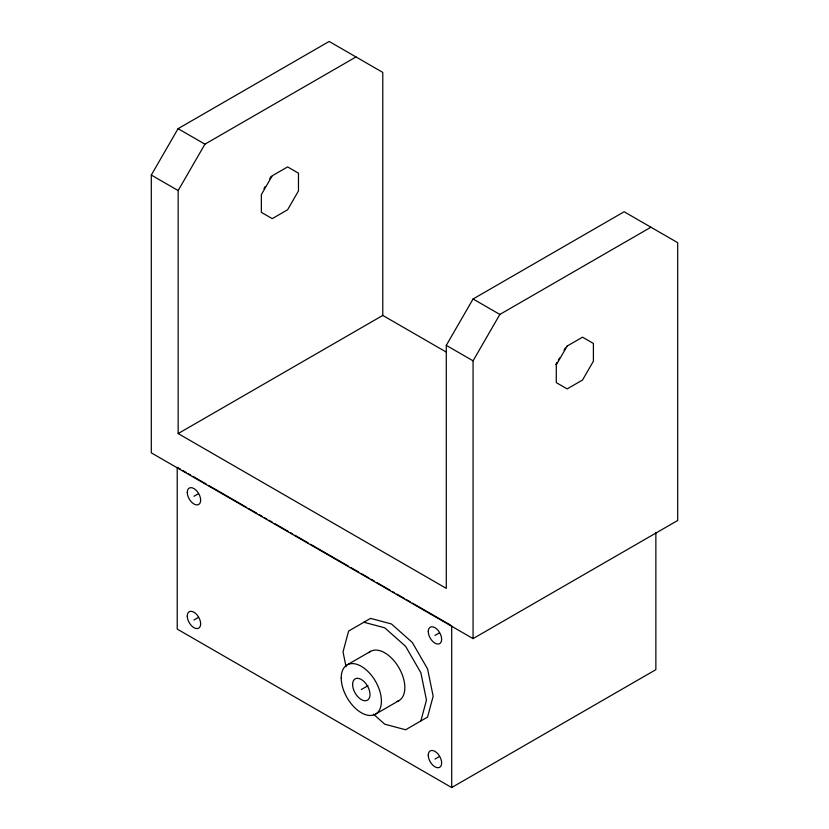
<?xml version="1.0" encoding="UTF-8"?>
<svg xmlns="http://www.w3.org/2000/svg" width="829" height="829" viewBox="0 0 829 829"><rect width="100%" height="100%" fill="white"/><g stroke="black" fill="none" stroke-linecap="round" stroke-linejoin="round"><path stroke-width="1.24" d="M446.458 352.19L382.78 315.424L382.78 72.413L329.154 41.45L178.08 128.671L151.303 175.054L151.303 452.852L473.069 638.62L677.697 520.477L677.697 242.679L624.144 211.758L473.069 298.979L446.292 345.361L446.292 588.383L178.152 433.567L178.152 190.556L204.929 144.173L356.004 56.952M180.577 469.235L177.219 467.297L177.219 629.087L451.691 787.55L451.691 625.76M473.069 638.62L473.069 360.822L499.846 314.44L650.92 227.219M655.863 532.467L655.863 669.666L451.691 787.55M420.873 720.95L426.469 700.09L420.873 672.775L405.609 646.33L384.739 627.822L363.879 622.237M263.964 188.722L265.239 186.504M269.715 178.753L270.99 176.536M555.751 364.563L557.026 362.356M558.3 360.138L559.585 357.921M564.062 350.17L565.337 347.952M178.152 433.567L382.78 315.424M193.955 496.281L198.421 493.711M193.955 619.968L198.421 617.387M347.102 664.92L370.532 651.387M434.956 635.418L439.411 632.848M361.309 689.531L368.003 685.666M375.527 714.152L398.956 700.619M434.956 759.105L439.411 756.525M178.08 128.671L204.929 144.173M473.069 298.979L499.846 314.44M151.303 175.054L178.152 190.556M446.292 345.361L473.069 360.822M182.815 470.53L186.183 472.468M188.421 473.763L190.66 475.058M192.898 476.354L206.348 484.115M208.587 485.411L246.679 507.4M248.918 508.685L256.762 513.213M259 514.508L262.358 516.446M264.596 517.742L266.845 519.037M269.083 520.332L272.44 522.27M274.679 523.565L288.129 531.327M290.368 532.622L292.606 533.917M294.844 535.213L308.295 542.974M310.533 544.259L348.626 566.259M350.864 567.544L358.698 572.072M360.947 573.367L368.781 577.896M371.029 579.191L374.387 581.129M376.625 582.424L390.076 590.186M392.314 591.481L394.552 592.776M396.79 594.061L404.635 598.59M406.873 599.885L410.241 601.823M412.479 603.118L450.561 625.107M373.361 714.09L384.739 724.183L405.609 729.769L427.567 717.085L433.163 696.225L427.567 668.91L412.303 642.465L391.433 623.957L370.573 618.372L348.605 631.056L343.019 651.915L346.066 666.817M368.801 652.672A28.424 16.414 60 0 1 398.956 667.801A28.424 16.414 60 0 1 396.977 701.479M272.233 175.779L261.363 194.608L261.363 212.359L272.233 218.628L287.611 209.758L298.471 190.929L298.471 173.178L287.611 166.909L272.233 175.779M567.15 346.045L556.29 364.874L556.29 382.625L567.15 388.905L582.528 380.024L593.398 361.195L593.398 343.455L582.528 337.175L567.15 346.045M187.261 492.416A9.471 5.461 60 0 0 197.302 504.913A9.471 5.461 60 0 0 197.302 491.524A9.471 5.461 60 0 0 187.261 492.416M428.261 631.553A9.471 5.461 60 0 0 438.303 644.05A9.471 5.461 60 0 0 438.303 630.662A9.471 5.461 60 0 0 428.261 631.553M428.261 755.24A9.471 5.461 60 0 0 438.303 767.727A9.471 5.461 60 0 0 438.303 754.338A9.471 5.461 60 0 0 428.261 755.24M187.261 616.102A9.471 5.461 60 0 0 197.302 628.589A9.471 5.461 60 0 0 197.302 615.201A9.471 5.461 60 0 0 187.261 616.102M341.216 677.925A28.424 16.414 60 0 0 371.361 715.437A28.424 16.414 60 0 0 371.361 675.231A28.424 16.414 60 0 0 341.216 677.925M352.605 684.505A12.311 7.109 60 0 0 365.662 700.743A12.311 7.109 60 0 0 365.662 683.345A12.311 7.109 60 0 0 352.605 684.505"/></g></svg>
